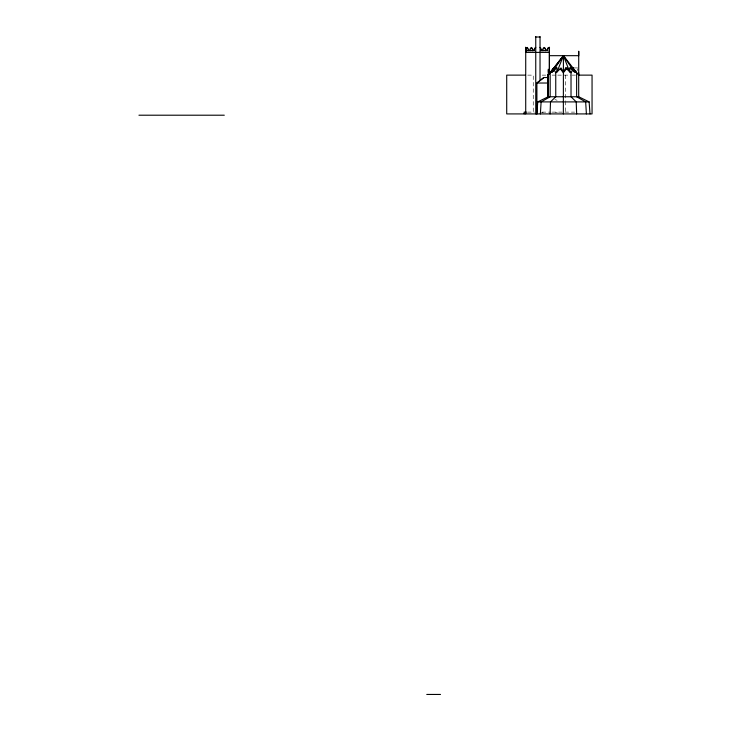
<?xml version="1.0" encoding="UTF-8"?>
<svg xmlns="http://www.w3.org/2000/svg" width="731" height="731" viewBox="0 0 731 731"><rect width="100%" height="100%" fill="white"/><g stroke="black" fill="none" stroke-linecap="round" stroke-linejoin="round"><path stroke-width="0.55" stroke-dasharray="3.65 2.74" d="M548.177 73.466L548.159 67.928L548.186 72.725M577.042 70.806L577.453 68.888M574.465 67.928L577.664 67.928M527.718 75.129L533.255 75.129L533.255 112.821M542.155 75.129L546.596 75.129M552.161 75.129L556.611 75.129M557.726 75.129L571.039 75.129M572.145 75.129L575.461 75.129M527.517 112.117L534.242 112.117M542.091 112.117L551.064 112.117M552.188 112.117L574.612 112.117M541.415 112.336L543.215 112.336M555.551 112.336L557.351 112.336M554.866 99.58L557.141 100.248M548.186 73.155L548.177 67.928L548.177 73.319M565.511 75.129L565.511 100.796M565.511 101.371L565.511 112.821"/><path stroke-width="1.1" d="M528.065 50.649L528.065 48.337L525.717 48.337L525.717 52.394L525.717 47.414L525.717 52.394L525.753 47.414L525.717 52.394L525.726 49.589L525.717 52.394L549.456 52.394M536.846 113.917L537.751 101.901L548.186 96.757L548.177 74.58M549.392 73.721L549.401 47.414L549.392 73.721L563.537 55.675M563.354 113.917L563.418 55.675L578.696 75.247L578.733 51.216L578.733 55.675L549.456 55.675M535.759 47.414L534.489 48.337L534.489 50.649L525.717 50.649L525.717 52.394L525.717 47.414M589.999 113.917L589.131 101.901L578.696 96.757L548.149 96.757L548.204 75.247M549.392 52.394L549.447 49.589M525.717 52.394L525.744 50.649M550.077 113.917L550.507 101.901L555.752 96.757L555.752 72.725L554.08 69.847M570.646 67.928L569.933 67.928L569.723 71.912L571.021 72.725L571.021 96.757L576.22 101.901L576.649 113.917M540.373 113.917L541.114 101.901L550.169 96.757L550.169 72.725L552.435 71.912L556.876 67.928L557.059 71.912L555.752 72.725L557.022 71.126M586.399 113.917L585.659 101.901L576.631 96.757L576.631 72.725L574.374 71.912L563.418 55.675L557.059 71.912L561.006 67.928L563.391 71.912L565.785 67.928L567.201 67.928L563.382 72.725L560.202 68.723M530.633 48.337L531.538 47.414L531.949 48.337M541.415 50.649L541.835 49.589L542.804 50.649M528.367 50.649L528.815 49.589L529.838 50.649M526.192 48.337L527.188 47.414L527.608 48.337M532.634 50.649L533.155 49.589L534.133 50.649M545.701 50.649L546.24 49.589L547.217 50.649M547.985 48.337L548.497 47.414L549.392 48.337L547.574 48.337L547.574 50.649L540.922 50.649L540.922 48.337L540.026 47.414M572.702 69.847L571.021 72.725L567.841 68.723M543.535 48.337L544.083 47.414L545.024 48.337M565.785 67.928L569.723 71.912L563.418 55.675L552.435 71.912L554.491 67.928L550.388 72.369M548.186 75.247L550.151 72.725M550.754 71.912L563.418 55.675M548.204 77.532L543.882 77.532L536.901 83.023L536.892 113.917M543.882 77.532L536.892 83.023L548.186 83.023L548.177 74.398M535.75 37.007L540.035 37.007M554.92 67.928L556.876 67.928M571.615 67.928L573.826 67.928M525.507 75.129L506.711 75.129L506.711 113.917L592.055 113.917L592.055 75.129L578.778 75.129M537.705 101.901L589.131 101.901M526.393 112.117L524.154 112.117L524.154 113.917M138.945 115.206L224.289 115.206M426.767 694.45L440.501 694.45M569.933 67.928L574.374 71.912L572.327 67.928L576.092 71.912M549.447 47.414L549.401 48.337M578.696 72.725L578.696 96.757M548.168 73.822L548.186 96.757M545.326 50.649L545.326 48.337L543.096 48.337L543.096 50.649M540.035 36.55L540.026 80.565M535.75 36.55L535.759 113.917M532.332 50.649L532.332 48.337L530.304 48.337L530.304 50.649M525.726 48.337L525.717 113.917M549.456 47.414L549.456 48.337L549.456 47.414M553.888 67.928L550.132 72.725L553.888 67.928"/></g></svg>
